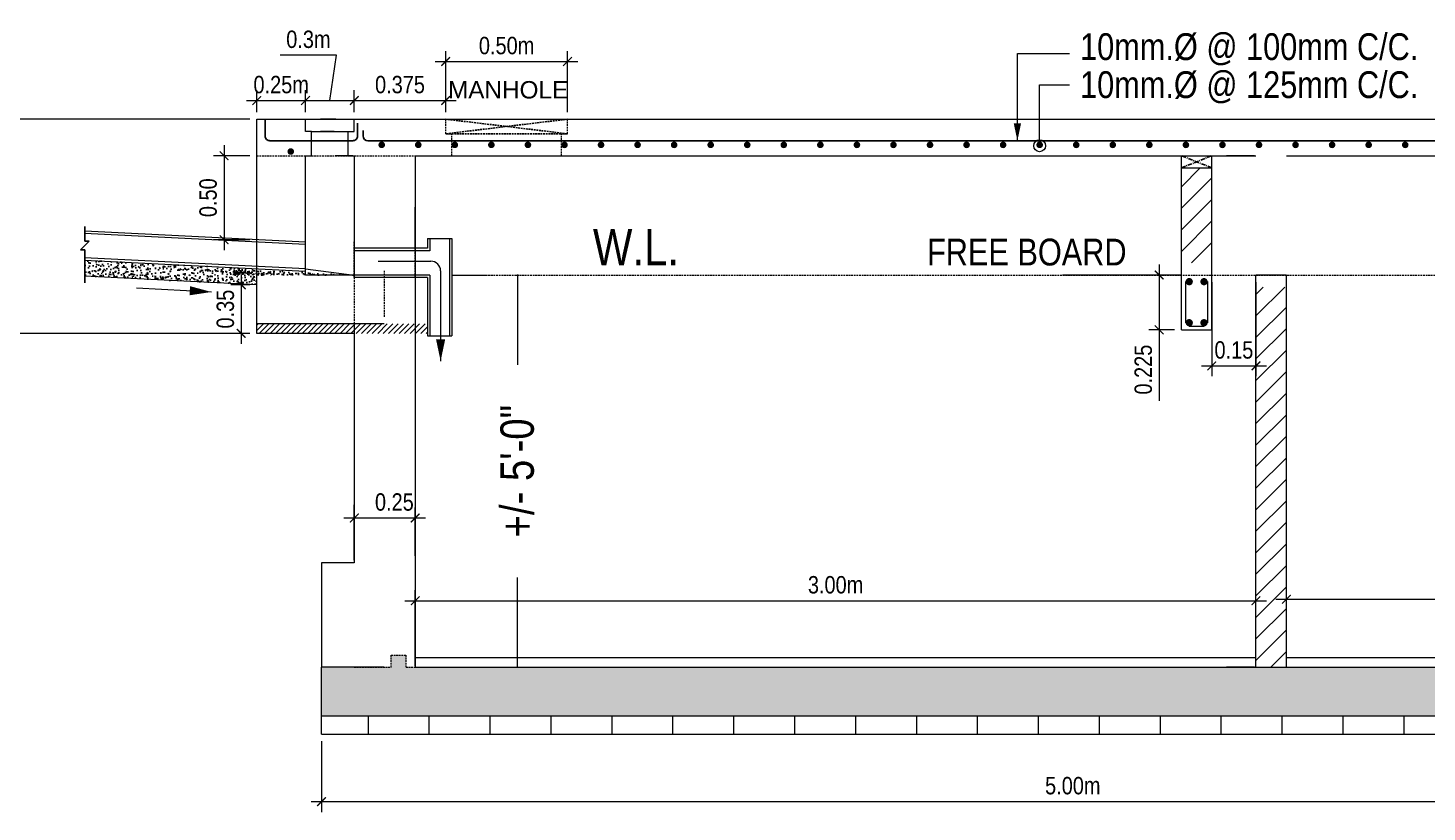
# Model space of a CAD drawing. Header units: inches. Extents: x -4010 to 92088, y -38563 to -1318.
# Drawn here: x 50968.7 to 51370.6, y -30004.2 to -29778.9 of the extents above; entities that cross this region are included whole.
import ezdxf

# ---------------------------------------------------------------- set-up
doc = ezdxf.new("R2010")
doc.units = ezdxf.units.IN
doc.header["$MEASUREMENT"] = 0
doc.header["$PDMODE"] = 99
for name, pattern in [('ACAD_ISO04W100', [30.5, 24, -3, 0.5, -3]), ('CENTER', [2, 1.25, -0.25, 0.25, -0.25]), ('DASHED', [0.75, 0.5, -0.25]), ('DASHED2', [0.375, 0.25, -0.125])]:
    doc.linetypes.add(name, pattern=pattern)
for name, color, linetype, lineweight in [('Brick', 42, 'Continuous', 0), ('DIM', 7, 'Continuous', 15), ('dot', 30, 'DASHED2', 15), ('GRID', 8, 'ACAD_ISO04W100', 15), ('LINE', 8, 'Continuous', 13), ('TAXT', 150, 'Continuous', 0)]:
    doc.layers.add(name, color=color, linetype=linetype, lineweight=lineweight)
for name, color, linetype in [('GRIDE', 8, 'CENTER'), ('Hatch', 3, 'Continuous'), ('LINE-1', 5, 'Continuous'), ('Rod', 1, 'Continuous'), ('wall', 3, 'Continuous')]:
    doc.layers.add(name, color=color, linetype=linetype)
doc.layers.add('text', color=7, linetype='Continuous', true_color=0x6a7cf1)
doc.styles.add('ARIAL', font='arial.ttf')
doc.styles.add('NARROW', font='ARIALN.TTF')
doc.styles.get("Standard").update_dxf_attribs({"font": 'ARIALN.TTF'})
doc.dimstyles.new('3-16', dxfattribs={"dimtxt": 5, "dimasz": 2.5, "dimexe": 3, "dimexo": 2, "dimgap": 2, "dimtad": 1, "dimdec": 1, "dimzin": 3, "dimdsep": 46, "dimlunit": 4, "dimtxsty": 'NARROW', "dimblk": 'ARCHTICK', "dimcen": 0, "dimdle": 3, "dimclrd": 256, "dimclre": 256, "dimclrt": 7, "dimaunit": 1, "dimadec": 3, "dimazin": 1, "dimtfac": 1, "dimtdec": 1, "dimtofl": 0, "dimtmove": 0, "dimatfit": 3, "dimldrblk": 'CLOSED', "dimfxl": 1, "dimtolj": 1, "dimtzin": 0, "dimlwd": -1, "dimlwe": -1, "dimarcsym": 0})

# ---------------------------------------------------------------- blocks, each defined once
blk = doc.blocks.new('AR')
at = {"layer": 'DIM'}
blk.add_lwpolyline([(0, 0, 0, 37.5, 0), (89.2, 0, 37.5, 37.5, 0)], format="xyseb", dxfattribs=at)
blk = doc.blocks.new('_DOTSMALL')
at = {"color": 0, "linetype": 'ByBlock', "const_width": 0.5}
blk.add_lwpolyline([(-0.0625, 0, 1), (0.0625, 0, 1)], format="xyb", close=True, dxfattribs=at)
blk = doc.blocks.new('_ArchTick')
at = {"layer": 'GRID', "color": 0, "const_width": 0.15}
blk.add_lwpolyline([(-0.5, -0.5), (0.5, 0.5)], dxfattribs=at)
blk = doc.blocks.new('*D1106')
at = {"layer": 'Defpoints', "color": 0, "linetype": 'Continuous'}
for p in [(51123.69, -29788.52), (51088.69, -29805.08), (51123.69, -29805.08)]:
    blk.add_point(p, dxfattribs=at)
at = {"layer": 'TAXT', "linetype": 'Continuous'}
for p, q in [((51088.69, -29803.08), (51088.69, -29785.52)), ((51123.69, -29803.08), (51123.69, -29785.52)), ((51085.69, -29788.52), (51126.69, -29788.52))]:
    blk.add_line(p, q, dxfattribs=at)
at = {"layer": 'TAXT', "linetype": 'Continuous', "xscale": 2.5, "yscale": 2.5, "zscale": 2.5, "rotation": 180}
blk.add_blockref('_ArchTick', (51088.69, -29788.52), dxfattribs=at)
at = {"layer": 'TAXT', "linetype": 'Continuous', "xscale": 2.5, "yscale": 2.5, "zscale": 2.5}
blk.add_blockref('_ArchTick', (51123.69, -29788.52), dxfattribs=at)
at = {"layer": 'TAXT', "color": 7, "linetype": 'Continuous', "insert": (51106.19, -29783.96), "char_height": 5, "attachment_point": 5, "style": 'NARROW'}
blk.add_mtext('\\A1;0.50m', dxfattribs=at)
blk = doc.blocks.new('_Closed')
at = {"layer": 'wall', "color": 0, "lineweight": -2}
for p, q in [((-1, 0.17), (0, 0)), ((-1, 0.17), (-1, -0.17)), ((0, 0), (-1, -0.17)), ((0, 0), (-1, 0))]:
    blk.add_line(p, q, dxfattribs=at)
blk = doc.blocks.new('*D1107')
at = {"layer": 'Defpoints', "color": 0, "linetype": 'Continuous'}
for p in [(51308.77, -29849.88), (51321.44, -29849.88), (51321.44, -29875.98)]:
    blk.add_point(p, dxfattribs=at)
at = {"layer": 'TAXT', "linetype": 'Continuous'}
for p, q in [((51308.77, -29851.88), (51308.77, -29878.98)), ((51321.44, -29851.88), (51321.44, -29878.98)), ((51305.77, -29875.98), (51324.44, -29875.98))]:
    blk.add_line(p, q, dxfattribs=at)
at = {"layer": 'TAXT', "linetype": 'Continuous', "xscale": 2.5, "yscale": 2.5, "zscale": 2.5, "rotation": 180}
blk.add_blockref('_ArchTick', (51308.77, -29875.98), dxfattribs=at)
at = {"layer": 'TAXT', "linetype": 'Continuous', "xscale": 2.5, "yscale": 2.5, "zscale": 2.5}
blk.add_blockref('_ArchTick', (51321.44, -29875.98), dxfattribs=at)
at = {"layer": 'TAXT', "color": 7, "linetype": 'Continuous', "insert": (51315.11, -29871.43), "char_height": 5, "attachment_point": 5, "style": 'NARROW'}
blk.add_mtext('\\A1;0.15', dxfattribs=at)
blk = doc.blocks.new('*D1108')
at = {"layer": 'Defpoints', "color": 0, "linetype": 'Continuous'}
for p in [(51300.02, -29849.88), (51293.64, -29865.63), (51300.02, -29865.63)]:
    blk.add_point(p, dxfattribs=at)
at = {"layer": 'TAXT', "linetype": 'Continuous'}
for p, q in [((51293.64, -29846.88), (51293.64, -29865.63)), ((51298.02, -29849.88), (51290.64, -29849.88)), ((51298.02, -29865.63), (51290.64, -29865.63)), ((51293.64, -29865.63), (51293.64, -29886))]:
    blk.add_line(p, q, dxfattribs=at)
at = {"layer": 'TAXT', "linetype": 'Continuous', "xscale": 2.5, "yscale": 2.5, "zscale": 2.5}
for p, rotation in [((51293.64, -29849.88), 90), ((51293.64, -29865.63), 270)]:
    blk.add_blockref('_ArchTick', p, dxfattribs=dict(at, rotation=rotation))
at = {"layer": 'TAXT', "color": 7, "linetype": 'Continuous', "insert": (51289.09, -29877.06), "char_height": 5, "attachment_point": 5, "rotation": 90, "style": 'NARROW'}
blk.add_mtext('\\A1;0.225', dxfattribs=at)
blk = doc.blocks.new('*D1109')
at = {"layer": 'Defpoints', "color": 0, "linetype": 'Continuous'}
for p in [(51048.44, -29799.72), (51034.44, -29805.08), (51048.44, -29805.08)]:
    blk.add_point(p, dxfattribs=at)
at = {"layer": 'TAXT', "linetype": 'Continuous'}
for p, q in [((51034.44, -29803.08), (51034.44, -29796.72)), ((51048.44, -29803.08), (51048.44, -29796.72)), ((51031.44, -29799.72), (51051.44, -29799.72))]:
    blk.add_line(p, q, dxfattribs=at)
at = {"layer": 'TAXT', "linetype": 'Continuous', "xscale": 2.5, "yscale": 2.5, "zscale": 2.5, "rotation": 180}
blk.add_blockref('_ArchTick', (51034.44, -29799.72), dxfattribs=at)
at = {"layer": 'TAXT', "linetype": 'Continuous', "xscale": 2.5, "yscale": 2.5, "zscale": 2.5}
blk.add_blockref('_ArchTick', (51048.44, -29799.72), dxfattribs=at)
at = {"layer": 'TAXT', "color": 7, "linetype": 'Continuous', "insert": (51041.44, -29795.17), "char_height": 5, "attachment_point": 5, "style": 'NARROW'}
blk.add_mtext('\\A1;0.25m', dxfattribs=at)
blk = doc.blocks.new('*D1110')
at = {"layer": 'Defpoints', "color": 0, "linetype": 'Continuous'}
for p in [(51062.44, -29799.72), (51048.44, -29805.08), (51062.44, -29805.08)]:
    blk.add_point(p, dxfattribs=at)
at = {"layer": 'TAXT', "linetype": 'Continuous'}
for p, q in [((51057.33, -29786.7), (51041.19, -29786.7)), ((51055.44, -29799.72), (51057.33, -29786.7)), ((51048.44, -29803.08), (51048.44, -29796.72)), ((51062.44, -29803.08), (51062.44, -29796.72)), ((51045.44, -29799.72), (51065.44, -29799.72))]:
    blk.add_line(p, q, dxfattribs=at)
at = {"layer": 'TAXT', "linetype": 'Continuous', "xscale": 2.5, "yscale": 2.5, "zscale": 2.5, "rotation": 180}
blk.add_blockref('_ArchTick', (51048.44, -29799.72), dxfattribs=at)
at = {"layer": 'TAXT', "linetype": 'Continuous', "xscale": 2.5, "yscale": 2.5, "zscale": 2.5}
blk.add_blockref('_ArchTick', (51062.44, -29799.72), dxfattribs=at)
at = {"layer": 'TAXT', "color": 7, "linetype": 'Continuous', "insert": (51049.26, -29782.15), "char_height": 5, "attachment_point": 5, "style": 'NARROW'}
blk.add_mtext('\\A1;0.3m', dxfattribs=at)
blk = doc.blocks.new('*D1111')
at = {"layer": 'Defpoints', "color": 0, "linetype": 'Continuous'}
for p in [(51088.69, -29799.72), (51062.44, -29805.08), (51088.69, -29805.08)]:
    blk.add_point(p, dxfattribs=at)
at = {"layer": 'TAXT', "linetype": 'Continuous'}
for p, q in [((51062.44, -29803.08), (51062.44, -29796.72)), ((51088.69, -29803.08), (51088.69, -29796.72)), ((51059.44, -29799.72), (51091.69, -29799.72))]:
    blk.add_line(p, q, dxfattribs=at)
at = {"layer": 'TAXT', "linetype": 'Continuous', "xscale": 2.5, "yscale": 2.5, "zscale": 2.5, "rotation": 180}
blk.add_blockref('_ArchTick', (51062.44, -29799.72), dxfattribs=at)
at = {"layer": 'TAXT', "linetype": 'Continuous', "xscale": 2.5, "yscale": 2.5, "zscale": 2.5}
blk.add_blockref('_ArchTick', (51088.69, -29799.72), dxfattribs=at)
at = {"layer": 'TAXT', "color": 7, "linetype": 'Continuous', "insert": (51075.57, -29795.17), "char_height": 5, "attachment_point": 5, "style": 'NARROW'}
blk.add_mtext('\\A1;0.375', dxfattribs=at)
blk = doc.blocks.new('*D1113')
at = {"layer": 'Defpoints', "color": 0, "linetype": 'Continuous'}
for p in [(51034.44, -29805.08), (50963.49, -29866.64), (51034.44, -29866.64)]:
    blk.add_point(p, dxfattribs=at)
at = {"layer": 'TAXT', "linetype": 'Continuous'}
for p, q in [((50963.49, -29802.08), (50963.49, -29869.64)), ((51032.44, -29805.08), (50960.49, -29805.08)), ((51032.44, -29866.64), (50960.49, -29866.64))]:
    blk.add_line(p, q, dxfattribs=at)
at = {"layer": 'TAXT', "linetype": 'Continuous', "xscale": 2.5, "yscale": 2.5, "zscale": 2.5}
for p, rotation in [((50963.49, -29805.08), 90), ((50963.49, -29866.64), 270)]:
    blk.add_blockref('_ArchTick', p, dxfattribs=dict(at, rotation=rotation))
at = {"layer": 'TAXT', "color": 7, "linetype": 'Continuous', "insert": (50958.94, -29835.86), "char_height": 5, "attachment_point": 5, "rotation": 90, "style": 'NARROW'}
blk.add_mtext('\\A1;0.78m', dxfattribs=at)
blk = doc.blocks.new('*D1114')
at = {"layer": 'Defpoints', "color": 0, "linetype": 'Continuous'}
for p in [(51034.44, -29815.58), (51025.02, -29839.72), (51034.44, -29839.72)]:
    blk.add_point(p, dxfattribs=at)
at = {"layer": 'TAXT', "linetype": 'Continuous'}
for p, q in [((51025.02, -29812.58), (51025.02, -29842.72)), ((51032.44, -29815.58), (51022.02, -29815.58)), ((51032.44, -29839.72), (51022.02, -29839.72))]:
    blk.add_line(p, q, dxfattribs=at)
at = {"layer": 'TAXT', "linetype": 'Continuous', "xscale": 2.5, "yscale": 2.5, "zscale": 2.5}
for p, rotation in [((51025.02, -29815.58), 90), ((51025.02, -29839.72), 270)]:
    blk.add_blockref('_ArchTick', p, dxfattribs=dict(at, rotation=rotation))
at = {"layer": 'TAXT', "color": 7, "linetype": 'Continuous', "insert": (51020.47, -29827.65), "char_height": 5, "attachment_point": 5, "rotation": 90, "style": 'NARROW'}
blk.add_mtext('\\A1;0.50', dxfattribs=at)
blk = doc.blocks.new('*D1115')
at = {"layer": 'Defpoints', "color": 0, "linetype": 'Continuous'}
for p in [(51034.44, -29852.68), (51029.97, -29866.64), (51034.44, -29866.64)]:
    blk.add_point(p, dxfattribs=at)
at = {"layer": 'TAXT', "linetype": 'Continuous'}
for p, q in [((51029.97, -29849.68), (51029.97, -29869.64)), ((51032.44, -29852.68), (51026.97, -29852.68)), ((51032.44, -29866.64), (51026.97, -29866.64))]:
    blk.add_line(p, q, dxfattribs=at)
at = {"layer": 'TAXT', "linetype": 'Continuous', "xscale": 2.5, "yscale": 2.5, "zscale": 2.5}
for p, rotation in [((51029.97, -29852.68), 90), ((51029.97, -29866.64), 270)]:
    blk.add_blockref('_ArchTick', p, dxfattribs=dict(at, rotation=rotation))
at = {"layer": 'TAXT', "color": 7, "linetype": 'Continuous', "insert": (51025.42, -29859.66), "char_height": 5, "attachment_point": 5, "rotation": 90, "style": 'NARROW'}
blk.add_mtext('\\A1;0.35', dxfattribs=at)
blk = doc.blocks.new('*D1116')
at = {"layer": 'Defpoints', "color": 0, "linetype": 'Continuous'}
for p in [(51053.02, -29981.83), (51484.64, -29981.83), (51484.64, -30001.2)]:
    blk.add_point(p, dxfattribs=at)
at = {"layer": 'TAXT', "linetype": 'Continuous'}
for p, q in [((51053.02, -29983.83), (51053.02, -30004.2)), ((51484.64, -29983.83), (51484.64, -30004.2)), ((51050.02, -30001.2), (51487.64, -30001.2))]:
    blk.add_line(p, q, dxfattribs=at)
at = {"layer": 'TAXT', "linetype": 'Continuous', "xscale": 2.5, "yscale": 2.5, "zscale": 2.5, "rotation": 180}
blk.add_blockref('_ArchTick', (51053.02, -30001.2), dxfattribs=at)
at = {"layer": 'TAXT', "linetype": 'Continuous', "xscale": 2.5, "yscale": 2.5, "zscale": 2.5}
blk.add_blockref('_ArchTick', (51484.64, -30001.2), dxfattribs=at)
at = {"layer": 'TAXT', "color": 7, "linetype": 'Continuous', "insert": (51268.83, -29996.65), "char_height": 5, "attachment_point": 5, "style": 'NARROW'}
blk.add_mtext('\\A1;5.00m', dxfattribs=at)
blk = doc.blocks.new('*D1119')
at = {"layer": 'Defpoints', "color": 0, "linetype": 'Continuous'}
for p in [(51079.94, -29919.69), (51062.44, -29932.55), (51079.94, -29932.55)]:
    blk.add_point(p, dxfattribs=at)
at = {"layer": 'TAXT', "linetype": 'Continuous'}
for p, q in [((51062.44, -29930.55), (51062.44, -29916.69)), ((51079.94, -29930.55), (51079.94, -29916.69)), ((51059.44, -29919.69), (51082.94, -29919.69))]:
    blk.add_line(p, q, dxfattribs=at)
at = {"layer": 'TAXT', "linetype": 'Continuous', "xscale": 2.5, "yscale": 2.5, "zscale": 2.5, "rotation": 180}
blk.add_blockref('_ArchTick', (51062.44, -29919.69), dxfattribs=at)
at = {"layer": 'TAXT', "linetype": 'Continuous', "xscale": 2.5, "yscale": 2.5, "zscale": 2.5}
blk.add_blockref('_ArchTick', (51079.94, -29919.69), dxfattribs=at)
at = {"layer": 'TAXT', "color": 7, "linetype": 'Continuous', "insert": (51073.95, -29915.13), "char_height": 5, "attachment_point": 5, "style": 'NARROW'}
blk.add_mtext('\\A1;0.25', dxfattribs=at)
blk = doc.blocks.new('*D1120')
at = {"layer": 'Defpoints', "color": 0, "linetype": 'Continuous'}
for p in [(51321.44, -29943.47), (51079.94, -29959.78), (51321.44, -29959.78)]:
    blk.add_point(p, dxfattribs=at)
at = {"layer": 'TAXT', "linetype": 'Continuous'}
for p, q in [((51079.94, -29957.78), (51079.94, -29940.47)), ((51321.44, -29957.78), (51321.44, -29940.47)), ((51076.94, -29943.47), (51324.44, -29943.47))]:
    blk.add_line(p, q, dxfattribs=at)
at = {"layer": 'TAXT', "linetype": 'Continuous', "xscale": 2.5, "yscale": 2.5, "zscale": 2.5, "rotation": 180}
blk.add_blockref('_ArchTick', (51079.94, -29943.47), dxfattribs=at)
at = {"layer": 'TAXT', "linetype": 'Continuous', "xscale": 2.5, "yscale": 2.5, "zscale": 2.5}
blk.add_blockref('_ArchTick', (51321.44, -29943.47), dxfattribs=at)
at = {"layer": 'TAXT', "color": 7, "linetype": 'Continuous', "insert": (51200.69, -29938.92), "char_height": 5, "attachment_point": 5, "style": 'NARROW'}
blk.add_mtext('\\A1;3.00m', dxfattribs=at)
blk = doc.blocks.new('*D1121')
at = {"layer": 'Defpoints', "color": 0, "linetype": 'Continuous'}
for p in [(51457.94, -29943.06), (51330.19, -29959.78), (51457.94, -29959.78)]:
    blk.add_point(p, dxfattribs=at)
at = {"layer": 'TAXT', "linetype": 'Continuous'}
for p, q in [((51327.19, -29943.06), (51460.94, -29943.06)), ((51330.19, -29957.78), (51330.19, -29940.06)), ((51457.94, -29957.78), (51457.94, -29940.06))]:
    blk.add_line(p, q, dxfattribs=at)
at = {"layer": 'TAXT', "linetype": 'Continuous', "xscale": 2.5, "yscale": 2.5, "zscale": 2.5, "rotation": 180}
blk.add_blockref('_ArchTick', (51330.19, -29943.06), dxfattribs=at)
at = {"layer": 'TAXT', "linetype": 'Continuous', "xscale": 2.5, "yscale": 2.5, "zscale": 2.5}
blk.add_blockref('_ArchTick', (51457.94, -29943.06), dxfattribs=at)
at = {"layer": 'TAXT', "color": 7, "linetype": 'Continuous', "insert": (51394.07, -29938.51), "char_height": 5, "attachment_point": 5, "style": 'NARROW'}
blk.add_mtext('\\A1;1.35m', dxfattribs=at)

msp = doc.modelspace()

# ---------------------------------------------------------------- hatches: boundary and pattern name
at = {"layer": 'Hatch', "linetype": 'Continuous'}
h = msp.add_hatch(dxfattribs=at)
h.set_pattern_fill('ANSI31', color=256, scale=35, style=0)
h.set_pattern_definition([(45, (-32969.68, -36927.6436), (-3.09359217, 3.09359217), [])])
h.paths.add_polyline_path([(51308.77, -29819.078), (51300.02, -29819.078), (51300.02, -29846.378), (51308.77, -29846.378)])
at = {"layer": 'Hatch'}
h = msp.add_hatch(dxfattribs=at)
h.set_pattern_fill('AR-CONC', color=256, scale=0.42, style=0)
h.set_pattern_definition([(50, (51314.978, -30228.721), (3.012493, -0.263559), [0.315, -3.465]), (355, (51314.978, -30228.721), (-0.582756, 3.159207), [0.252, -2.772]), (100.4514, (51315.229, -30228.743), (2.42974, 2.895646), [0.267709, -2.944797]), (46.1842, (51314.978, -30227.881), (4.482412, -0.69518), [0.4725, -5.1975]), (96.6356, (51315.3514, -30227.939), (3.925583, 4.091295), [0.401563, -4.417195]), (351.1842, (51314.978, -30227.881), (3.92558, 4.0913), [0.378, -4.158]), (21, (51315.398, -30228.091), (2.50701, -1.690999), [0.315, -3.465]), (326, (51315.398, -30228.091), (1.021924, 3.04563), [0.252, -2.772]), (71.4514, (51315.6068, -30228.232), (3.528935, 1.354628), [0.267709, -2.944797]), (37.5, (51314.9779, -30228.721), (0.0510714, 1.3981542), [0, -2.7384, 0, -2.814, 0, -2.7825]), (7.5, (51314.9779, -30228.721), (1.104892, 1.656529), [0, -1.6044, 0, -2.6754, 0, -1.0605]), (327.5, (51314.0413, -30228.721), (2.2420542, -0.0947305), [0, -1.05, 0, -3.276, 0, -4.347]), (317.5, (51313.6213, -30228.721), (2.449382, 0.420441), [0, -1.365, 0, -2.1756, 0, -3.087])])
h.paths.add_polyline_path([(50984.999, -29845.657), (50984.999, -29850.212), (51034.442, -29852.684), (51034.442, -29848.129)])
h = msp.add_hatch(dxfattribs=at)
h.set_pattern_fill('AR-CONC', color=256, scale=0.28, style=0)
h.set_pattern_definition([(50, (51293.9779, -30228.721), (2.0083285, -0.175706), [0.21, -2.31]), (355, (51293.9779, -30228.721), (-0.388504, 2.106138), [0.168, -1.848]), (100.4514, (51294.1452, -30228.7357), (1.619826, 1.930431), [0.1784725, -1.963198]), (46.1842, (51293.978, -30228.161), (2.988275, -0.463453), [0.315, -3.465]), (96.6356, (51294.227, -30228.1997), (2.617056, 2.72753), [0.267709, -2.944796]), (351.1842, (51293.978, -30228.161), (2.617053, 2.727532), [0.252, -2.772]), (21, (51294.2579, -30228.301), (1.67134, -1.127333), [0.21, -2.31]), (326, (51294.2579, -30228.301), (0.681283, 2.03042), [0.168, -1.848]), (71.4514, (51294.3972, -30228.395), (2.352623, 0.903085), [0.1784725, -1.963198]), (37.5, (51293.9779, -30228.72104), (0.0340476, 0.9321028), [0, -1.8256, 0, -1.876, 0, -1.855]), (7.5, (51293.9779, -30228.721), (0.7365947, 1.1043528), [0, -1.0696, 0, -1.7836, 0, -0.707]), (327.5, (51293.3535, -30228.72104), (1.4947028, -0.0631536), [0, -0.7, 0, -2.184, 0, -2.898]), (317.5, (51293.0735, -30228.721), (1.6329213, 0.280294), [0, -0.91, 0, -1.4504, 0, -2.058])])
h.paths.add_polyline_path([(51027.442, -29848.128), (51027.442, -29849.878), (51062.442, -29849.878)])
at = {"layer": 'Hatch', "linetype": 'Continuous'}
h = msp.add_hatch(dxfattribs=at)
h.set_pattern_fill('ANSI31', color=256, scale=35, style=0)
h.set_pattern_definition([(45, (-32948.2585, -36927.6436), (-3.09359217, 3.09359217), [])])
h.paths.add_polyline_path([(51330.192, -29899.578), (51330.192, -29871.578), (51330.192, -29853.378), (51321.442, -29853.378), (51321.442, -29871.578), (51321.442, -29899.578), (51321.442, -29948.064, -1), (51321.442, -29948.117), (51321.442, -29962.158), (51321.442, -29962.578), (51330.192, -29962.578), (51330.192, -29948.117, -1), (51330.192, -29948.064), (51330.192, -29947.95)])
h.paths.add_polyline_path([(51323.353, -29946.41), (51328.281, -29946.41), (51328.281, -29949.77), (51323.353, -29949.77)], flags=24)
h = msp.add_hatch(dxfattribs=at)
h.set_pattern_fill('ANSI31', color=256, scale=8.75, style=0)
h.set_pattern_definition([(45, (51314.9779, -30228.721), (-0.773398, 0.773398), [])])
h.paths.add_polyline_path([(51076, -29866.642), (51076, -29863.878), (51054.708, -29863.878), (51054.708, -29866.642)])
h.paths.add_polyline_path([(51054.708, -29866.642), (51054.708, -29863.878), (51034.442, -29863.878), (51034.442, -29866.642)])
h.paths.add_polyline_path([(51083.442, -29866.642), (51083.442, -29863.878), (51076, -29863.878), (51076, -29866.642)])
at = {"layer": 'Hatch'}
h = msp.add_hatch(dxfattribs=at)
h.set_pattern_fill('AR-CONC', color=256, scale=0.42, style=0)
h.set_pattern_definition([(50, (-33434.679, -36927.6436), (3.01249277, -0.26355897), [0.315, -3.465]), (355, (-33434.679, -36927.6436), (-0.5827556, 3.15920696), [0.252, -2.772]), (100.4514, (-33434.428, -36927.6655), (2.4297394, 2.89564608), [0.2677088, -2.94479687]), (46.1842, (-33434.679, -36926.8036), (4.4824124, -0.69517986), [0.4725, -5.1975]), (96.6356, (-33434.3054, -36926.8615), (3.92558336, 4.09129506), [0.4015632, -4.4171946]), (351.1842, (-33434.679, -36926.8036), (3.92558017, 4.09129812), [0.378, -4.158]), (21, (-33434.259, -36927.0136), (2.50700962, -1.69099934), [0.315, -3.465]), (326, (-33434.259, -36927.0136), (1.02192439, 3.04563019), [0.252, -2.772]), (71.4514, (-33434.05, -36927.1545), (3.52893504, 1.35462809), [0.2677088, -2.94479687]), (37.5, (-33434.6789, -36927.6436), (0.051071392, 1.398154186), [0, -2.7384, 0, -2.814, 0, -2.7825]), (7.5, (-33434.6789, -36927.6436), (1.104892057, 1.65652919), [0, -1.6044, 0, -2.6754, 0, -1.0605]), (327.5, (-33435.6155, -36927.6436), (2.242054232, -0.094730461), [0, -1.05, 0, -3.276, 0, -4.347]), (317.5, (-33436.0355, -36927.6436), (2.44938191, 0.420440926), [0, -1.365, 0, -2.1756, 0, -3.087])])
h.paths.add_polyline_path([(51484.642, -29962.578), (51467.112, -29962.578), (51466.692, -29962.578), (51457.942, -29962.578), (51330.192, -29962.578), (51321.442, -29962.578), (51109.302, -29962.578, -1), (51109.25, -29962.578), (51108.856, -29962.578), (51079.942, -29962.578), (51077.301, -29962.578), (51077.301, -29959.078), (51073.011, -29959.078), (51073.011, -29962.578), (51062.442, -29962.578), (51053.02, -29962.578), (51053.02, -29976.578), (51484.642, -29976.578)])
at = {"layer": 'LINE'}
h = msp.add_hatch(dxfattribs=at)
h.set_pattern_fill('LINE', color=256, scale=140, angle=90, style=0)
h.set_pattern_definition([(90, (51101.477, -30225.221), (-17.5, 1e-15), [])])
h.paths.add_polyline_path([(51057.647, -29976.578), (51057.647, -29981.828), (51303.941, -29981.828), (51303.941, -29976.578)])
h = msp.add_hatch(dxfattribs=at)
h.set_pattern_fill('LINE', color=256, scale=140, angle=90, style=0)
h.set_pattern_definition([(90, (51293.978, -30225.221), (-17.5, 1e-15), [])])
h.paths.add_polyline_path([(51250.147, -29976.578), (51250.147, -29981.828), (51496.442, -29981.828), (51496.442, -29976.578)])

# ---------------------------------------------------------------- linework, layer by layer
at = {"layer": 'Brick'}
for p, q in [((51300.02, -29819.078), (51308.77, -29819.078)), ((51300.02, -29865.628), (51300.02, -29819.078)), ((51308.77, -29865.628), (51308.77, -29819.078)), ((51321.442, -29899.578), (51321.442, -29849.878)), ((51330.192, -29849.878), (51321.442, -29849.878)), ((51330.192, -29899.578), (51330.192, -29849.878)), ((51300.02, -29865.628), (51308.77, -29865.628)), ((51321.442, -29962.578), (51321.442, -29899.578)), ((51330.192, -29962.578), (51330.192, -29899.578))]:
    msp.add_line(p, q, dxfattribs=at)
at = {"layer": 'DIM', "lineweight": 5}
for p, q in [((51057.138, -29805.078), (51052.741, -29805.078)), ((51056.694, -29808.578), (51052.741, -29808.578)), ((51300.02, -29849.878), (51265.828, -29849.878)), ((51062.442, -29864.578), (51062.442, -29880.059)), ((51062.442, -29931.847), (51062.442, -29915.959))]:
    msp.add_line(p, q, dxfattribs=at)
at = {"layer": 'DIM'}
for p, q in [((51321.022, -29815.578), (51312.955, -29815.578)), ((51079.942, -29841.775), (51079.942, -29830.413)), ((51090.862, -29849.878), (51100.445, -29849.878)), ((51090.862, -29849.878), (51100.445, -29849.878)), ((51108.856, -29849.878), (51109.136, -29849.878)), ((51109.276, -29849.738), (51109.276, -29875.694)), ((51301.227, -29851.737), (51301.227, -29863.621)), ((51307.564, -29851.737), (51307.564, -29863.621)), ((51079.942, -29866.966), (51079.942, -29878.099)), ((51302.271, -29864.589), (51306.52, -29864.589)), ((51053.02, -29932.547), (51053.02, -29962.578)), ((51109.276, -29962.718), (51109.276, -29936.762)), ((51079.942, -29962.158), (51079.942, -29947.95)), ((51321.442, -29962.158), (51321.442, -29947.95)), ((51321.442, -29962.158), (51321.442, -29947.95)), ((51330.192, -29962.158), (51330.192, -29947.95)), ((51330.192, -29962.158), (51330.192, -29947.95)), ((51070.551, -29962.578), (51053.02, -29962.578)), ((51108.856, -29962.578), (51109.136, -29962.578)), ((51321.022, -29962.578), (51312.955, -29962.578))]:
    msp.add_line(p, q, dxfattribs=at)
at = {"layer": 'dot'}
for points, const_width in [([(51043.724, -29814.379, 1), (51044.669, -29814.379, 1)], 0.945), ([(51069.845, -29812.467, 1), (51070.79, -29812.467, 1)], 0.945), ([(51080.345, -29812.467, 1), (51081.29, -29812.467, 1)], 0.945), ([(51090.845, -29812.467, 1), (51091.79, -29812.467, 1)], 0.945), ([(51101.345, -29812.469, 1), (51102.29, -29812.469, 1)], 0.945), ([(51111.845, -29812.469, 1), (51112.79, -29812.469, 1)], 0.945), ([(51122.345, -29812.469, 1), (51123.29, -29812.469, 1)], 0.945), ([(51132.845, -29812.469, 1), (51133.79, -29812.469, 1)], 0.945), ([(51143.345, -29812.469, 1), (51144.29, -29812.469, 1)], 0.945), ([(51153.845, -29812.469, 1), (51154.79, -29812.469, 1)], 0.945), ([(51164.345, -29812.469, 1), (51165.29, -29812.469, 1)], 0.945), ([(51174.845, -29812.469, 1), (51175.79, -29812.469, 1)], 0.945), ([(51185.345, -29812.469, 1), (51186.29, -29812.469, 1)], 0.945), ([(51195.845, -29812.469, 1), (51196.79, -29812.469, 1)], 0.945), ([(51206.345, -29812.469, 1), (51207.29, -29812.469, 1)], 0.945), ([(51216.845, -29812.469, 1), (51217.79, -29812.469, 1)], 0.945), ([(51227.345, -29812.469, 1), (51228.29, -29812.469, 1)], 0.945), ([(51237.845, -29812.469, 1), (51238.79, -29812.469, 1)], 0.945), ([(51248.345, -29812.469, 1), (51249.29, -29812.469, 1)], 0.945), ([(51258.845, -29812.469, 1), (51259.79, -29812.469, 1)], 0.945), ([(51269.345, -29812.469, 1), (51270.29, -29812.469, 1)], 0.945), ([(51279.845, -29812.469, 1), (51280.79, -29812.469, 1)], 0.945), ([(51290.345, -29812.469, 1), (51291.29, -29812.469, 1)], 0.945), ([(51300.845, -29812.469, 1), (51301.79, -29812.469, 1)], 0.945), ([(51311.345, -29812.469, 1), (51312.29, -29812.469, 1)], 0.945), ([(51321.845, -29812.469, 1), (51322.79, -29812.469, 1)], 0.945), ([(51332.345, -29812.469, 1), (51333.29, -29812.469, 1)], 0.945), ([(51342.845, -29812.469, 1), (51343.79, -29812.469, 1)], 0.945), ([(51353.345, -29812.469, 1), (51354.29, -29812.469, 1)], 0.945), ([(51363.845, -29812.469, 1), (51364.79, -29812.469, 1)], 0.945), ([(51301.746, -29851.778, -1), (51302.796, -29851.778, -1)], 1.05), ([(51307.045, -29851.778, 1), (51305.995, -29851.778, 1)], 1.05), ([(51301.746, -29863.579, -1), (51302.796, -29863.579, -1)], 1.05), ([(51307.045, -29863.579, 1), (51305.995, -29863.579, 1)], 1.05)]:
    msp.add_lwpolyline(points, format="xyb", close=True, dxfattribs=dict(at, const_width=const_width))
at = {"layer": 'GRIDE', "linetype": 'DASHED'}
for p, q in [((51088.692, -29805.078), (51123.692, -29809.278)), ((51123.692, -29805.078), (51088.692, -29809.278)), ((51090.442, -29809.278), (51121.942, -29809.278))]:
    msp.add_line(p, q, dxfattribs=at)
at = {"layer": 'GRIDE'}
for p, q in [((51300.02, -29819.078), (51308.77, -29815.578)), ((51308.77, -29819.078), (51300.02, -29815.578))]:
    msp.add_line(p, q, dxfattribs=at)
at = {"layer": 'LINE'}
for p, q in [((51252.918, -29786.166), (51267.928, -29786.166)), ((51252.918, -29811.297), (51252.918, -29786.166)), ((51259.303, -29795.207), (51267.928, -29795.207)), ((51259.303, -29811.757), (51259.303, -29795.207)), ((51034.442, -29805.078), (51475.442, -29805.078)), ((51034.442, -29866.642), (51034.442, -29805.078)), ((51048.442, -29808.578), (51048.442, -29805.078)), ((51062.442, -29808.578), (51062.442, -29805.078)), ((51050.192, -29808.578), (51048.442, -29808.578)), ((51050.192, -29815.578), (51050.192, -29808.578)), ((51050.192, -29808.578), (51060.692, -29808.578)), ((51060.692, -29815.578), (51060.692, -29808.578)), ((51060.692, -29808.578), (51062.442, -29808.578)), ((51088.692, -29809.278), (51090.442, -29809.278)), ((51121.942, -29809.278), (51123.692, -29809.278)), ((51048.442, -29849.878), (51048.442, -29815.578)), ((51048.442, -29815.578), (51050.192, -29815.578)), ((51060.692, -29815.578), (51062.442, -29815.578)), ((51062.442, -29815.578), (51062.442, -29850.578)), ((51079.942, -29815.578), (51321.442, -29815.578)), ((51079.942, -29815.578), (51079.942, -29962.578)), ((51300.02, -29815.578), (51308.77, -29815.578)), ((51300.02, -29819.078), (51300.02, -29815.578)), ((51308.77, -29819.078), (51308.77, -29815.578)), ((51330.192, -29815.578), (51457.942, -29815.578)), ((51048.442, -29841.119), (50984.984, -29837.946)), ((51048.442, -29840.418), (50985.019, -29837.247)), ((51083.442, -29842.195), (51062.442, -29842.195)), ((51084.142, -29842.895), (51062.442, -29842.895)), ((51083.442, -29839.378), (51083.442, -29842.195)), ((51083.442, -29839.378), (51090.442, -29839.378)), ((51084.142, -29839.378), (51084.142, -29842.895)), ((51089.742, -29839.378), (51089.742, -29867.378)), ((51090.442, -29839.378), (51090.442, -29867.378)), ((51048.442, -29848.829), (50984.949, -29845.654)), ((51048.442, -29848.128), (50984.984, -29844.955)), ((51069.313, -29845.883), (51084.437, -29845.883)), ((51034.442, -29852.684), (50984.984, -29850.211)), ((51048.442, -29848.128), (51062.442, -29849.878)), ((51062.442, -29849.878), (51048.442, -29849.878)), ((51084.142, -29849.878), (51062.442, -29849.878)), ((51083.442, -29850.578), (51062.442, -29850.578)), ((51083.442, -29850.578), (51083.442, -29867.378)), ((51084.142, -29849.878), (51084.142, -29867.378)), ((51087.237, -29848.683), (51087.237, -29874.613)), ((50999.847, -29853.516), (51021.419, -29854.741)), ((51070.984, -29863.878), (51034.442, -29863.878)), ((51062.442, -29866.642), (51034.442, -29866.642)), ((51062.442, -29863.878), (51062.442, -29932.547)), ((51083.442, -29867.378), (51090.442, -29867.378)), ((51062.442, -29932.547), (51053.02, -29932.547)), ((51053.02, -29981.828), (51053.02, -29962.578)), ((51062.442, -29962.578), (51053.02, -29962.578)), ((51079.942, -29959.778), (51321.442, -29959.778)), ((51079.942, -29962.578), (51321.442, -29962.578)), ((51321.442, -29962.578), (51330.192, -29962.578)), ((51330.192, -29959.778), (51457.942, -29959.778)), ((51330.192, -29962.578), (51457.942, -29962.578)), ((51053.02, -29976.578), (51484.642, -29976.578)), ((51053.02, -29981.828), (51484.642, -29981.828))]:
    msp.add_line(p, q, dxfattribs=at)
at = {"layer": 'LINE', "linetype": 'DASHED'}
for p, q in [((51088.692, -29809.278), (51088.692, -29805.078)), ((51123.692, -29809.278), (51123.692, -29805.078)), ((51090.442, -29815.578), (51090.442, -29809.278)), ((51121.942, -29815.578), (51121.942, -29809.278)), ((51034.442, -29815.578), (51048.442, -29815.578)), ((51050.192, -29815.578), (51060.692, -29815.578)), ((51062.442, -29815.578), (51079.942, -29815.578)), ((51062.442, -29850.578), (51062.442, -29840.025)), ((51079.942, -29850.578), (51079.942, -29840.025)), ((51062.442, -29850.578), (51062.442, -29863.878)), ((51070.984, -29848.681), (51070.984, -29861.981)), ((51090.442, -29849.878), (51457.942, -29849.878)), ((51073.011, -29959.078), (51077.301, -29959.078)), ((51073.011, -29962.578), (51073.011, -29959.078)), ((51077.301, -29962.578), (51077.301, -29959.078)), ((51070.971, -29962.578), (51062.221, -29962.578)), ((51062.442, -29962.578), (51073.011, -29962.578)), ((51077.301, -29962.578), (51079.942, -29962.578))]:
    msp.add_line(p, q, dxfattribs=at)
at = {"layer": 'LINE', "linetype": 'Continuous'}
for p, q in [((51062.022, -29815.578), (51056.946, -29815.578)), ((51062.022, -29849.878), (51056.908, -29849.878))]:
    msp.add_line(p, q, dxfattribs=at)
at = {"layer": 'LINE'}
msp.add_circle((51259.303, -29812.726), 1.698, dxfattribs=at)
msp.add_arc((51084.437, -29848.683), 2.8, 0, 90, dxfattribs=at)
at = {"layer": 'LINE-1'}
for p, q in [((50984.999, -29835.903), (50984.999, -29840.169)), ((50983.751, -29842.664), (50986.246, -29840.169)), ((50984.999, -29842.664), (50983.751, -29842.664)), ((50984.999, -29840.169), (50986.246, -29840.169)), ((50984.999, -29842.664), (50984.999, -29852.121))]:
    msp.add_line(p, q, dxfattribs=at)
at = {"layer": 'Rod'}
for p, q in [((51036.824, -29809.938), (51036.824, -29805.078)), ((51063.334, -29810.047), (51063.334, -29806.273)), ((51064.971, -29809.897), (51064.971, -29808.354)), ((51062.091, -29811.268), (51038.126, -29811.268)), ((51066.371, -29811.297), (51470.892, -29811.297))]:
    msp.add_line(p, q, dxfattribs=at)
for centre, radius, start, end in [((51038.175, -29809.917), 1.351, 179.1395, 272.07781), ((51062.04, -29809.972), 1.297, 266.89063, 3.33679), ((51066.371, -29809.897), 1.4, 180, 270)]:
    msp.add_arc(centre, radius, start, end, dxfattribs=at)

# ---------------------------------------------------------------- block references
at = {"layer": 'DIM', "xscale": 0.4199999999982538, "yscale": 0.4199999999982538, "zscale": 0.4199999999999999}
for p, rotation in [((51079.942, -29830.553), 180), ((51109.276, -29849.878), 90), ((51079.942, -29948.09), 180), ((51109.276, -29962.578), 270)]:
    msp.add_blockref('_DOTSMALL', p, dxfattribs=dict(at, rotation=rotation))
msp.add_blockref('_DOTSMALL', (51079.942, -29877.959), dxfattribs=at)
at = {"layer": 'LINE'}
for p, xscale, yscale, zscale, rotation in [((51252.918, -29811.28), 0.05599999999685679, 0.05599999999685679, 0.05599999999999999, 90), ((51021.419, -29854.741), 0.07000000000152845, 0.06999999999970896, 0.06999999999999999, 176.747476767199), ((51087.237, -29874.613), 0.06999999999970896, 0.06999999999970896, 0.06999999999999999, 90)]:
    msp.add_blockref('AR', p, dxfattribs=dict(at, xscale=xscale, yscale=yscale, zscale=zscale, rotation=rotation))
at = {"layer": 'LINE', "linetype": 'Continuous', "xscale": 0.4199999999982538, "yscale": 0.4199999999982538, "zscale": 0.4199999999999999, "rotation": 90}
for p in [(51057.086, -29815.578), (51057.048, -29849.878)]:
    msp.add_blockref('_DOTSMALL', p, dxfattribs=at)

# ---------------------------------------------------------------- texts
at = {"layer": 'DIM', "insert": (51109.276, -29906.228), "char_height": 9.6, "attachment_point": 5, "rotation": 90}
msp.add_mtext('+/- 5\'-0"', dxfattribs=at)
at = {"layer": 'text'}
for s, height, p in [('10mm.%%C @ 100mm C/C.', 7.7, (51270.918, -29788.09)), ('10mm.%%C @ 125mm C/C.', 7.7, (51270.918, -29799.014)), ('W.L. ', 10.5, (51130.982, -29847.121)), ('FREE BOARD', 7.7, (51226.952, -29847.121))]:
    msp.add_text(s, height=height, dxfattribs=at).set_placement(p)
at = {"layer": 'text', "insert": (51089.35, -29794.134), "char_height": 5, "width": 193.23704, "attachment_point": 1, "line_spacing_factor": 0.95, "style": 'ARIAL'}
msp.add_mtext('MANHOLE', dxfattribs=at)

# ---------------------------------------------------------------- dimensions: what is measured, and where the dimension line sits
at = {"layer": 'TAXT', "linetype": 'Continuous'}
dim = msp.add_linear_dim(base=(51062.442, -29799.723), p1=(51048.442, -29805.078), p2=(51062.442, -29805.078), text='0.3m', dimstyle='3-16', override={"dimtmove": 1}, dxfattribs=at)
dim.commit()
dim.dimension.update_dxf_attribs({"geometry": '*D1110', "text_midpoint": (51055.329, -29786.703), "dimtype": 160})
for base, p1, p2, text, picture, middle in [((51123.692, -29788.515), (51088.692, -29805.078), (51123.692, -29805.078), '0.50m', '*D1106', (51106.192, -29783.962)), ((51457.942, -29943.06), (51330.192, -29959.778), (51457.942, -29959.778), '1.35m', '*D1121', (51394.067, -29938.508)), ((51321.442, -29943.475), (51079.942, -29959.778), (51321.442, -29959.778), '3.00m', '*D1120', (51200.692, -29938.922)), ((51484.642, -30001.201), (51053.02, -29981.828), (51484.642, -29981.828), '5.00m', '*D1116', (51268.831, -29996.648))]:
    dim = msp.add_linear_dim(base=base, p1=p1, p2=p2, text=text, dimstyle='3-16', dxfattribs=at)
    dim.commit()
    dim.dimension.update_dxf_attribs({"geometry": picture, "text_midpoint": middle})
for base, p1, p2, text, picture, middle in [((51048.442, -29799.723), (51034.442, -29805.078), (51048.442, -29805.078), '0.25m', '*D1109', (51041.442, -29799.723)), ((51321.442, -29875.984), (51308.77, -29849.878), (51321.442, -29849.878), '0.15', '*D1107', (51315.106, -29875.984)), ((51079.942, -29919.687), (51062.442, -29932.547), (51079.942, -29932.547), '0.25', '*D1119', (51073.952, -29919.687))]:
    dim = msp.add_linear_dim(base=base, p1=p1, p2=p2, text=text, dimstyle='3-16', dxfattribs=at)
    dim.commit()
    dim.dimension.update_dxf_attribs({"geometry": picture, "text_midpoint": middle, "dimtype": 160})
dim = msp.add_linear_dim(base=(51088.692, -29799.723), p1=(51062.442, -29805.078), p2=(51088.692, -29805.078), text='0.375', dimstyle='3-16', override={"dimtmove": 1}, dxfattribs=at)
dim.commit()
dim.dimension.update_dxf_attribs({"geometry": '*D1111', "text_midpoint": (51075.567, -29795.17)})
for base, p1, p2, text, picture, middle in [((50963.488, -29866.642), (51034.442, -29805.078), (51034.442, -29866.642), '0.78m', '*D1113', (50958.935, -29835.86)), ((51025.025, -29839.718), (51034.442, -29815.578), (51034.442, -29839.718), '0.50', '*D1114', (51020.472, -29827.648)), ((51293.641, -29865.628), (51300.02, -29849.878), (51300.02, -29865.628), '0.225', '*D1108', (51289.088, -29877.062))]:
    dim = msp.add_linear_dim(base=base, p1=p1, p2=p2, angle=90, text=text, dimstyle='3-16', dxfattribs=at)
    dim.commit()
    dim.dimension.update_dxf_attribs({"geometry": picture, "text_midpoint": middle})
dim = msp.add_linear_dim(base=(51029.971, -29866.642), p1=(51034.442, -29852.684), p2=(51034.442, -29866.642), angle=90, text='0.35', dimstyle='3-16', dxfattribs=at)
dim.commit()
dim.dimension.update_dxf_attribs({"geometry": '*D1115', "text_midpoint": (51029.971, -29859.663), "dimtype": 160})

doc.saveas('drawing.dxf')
